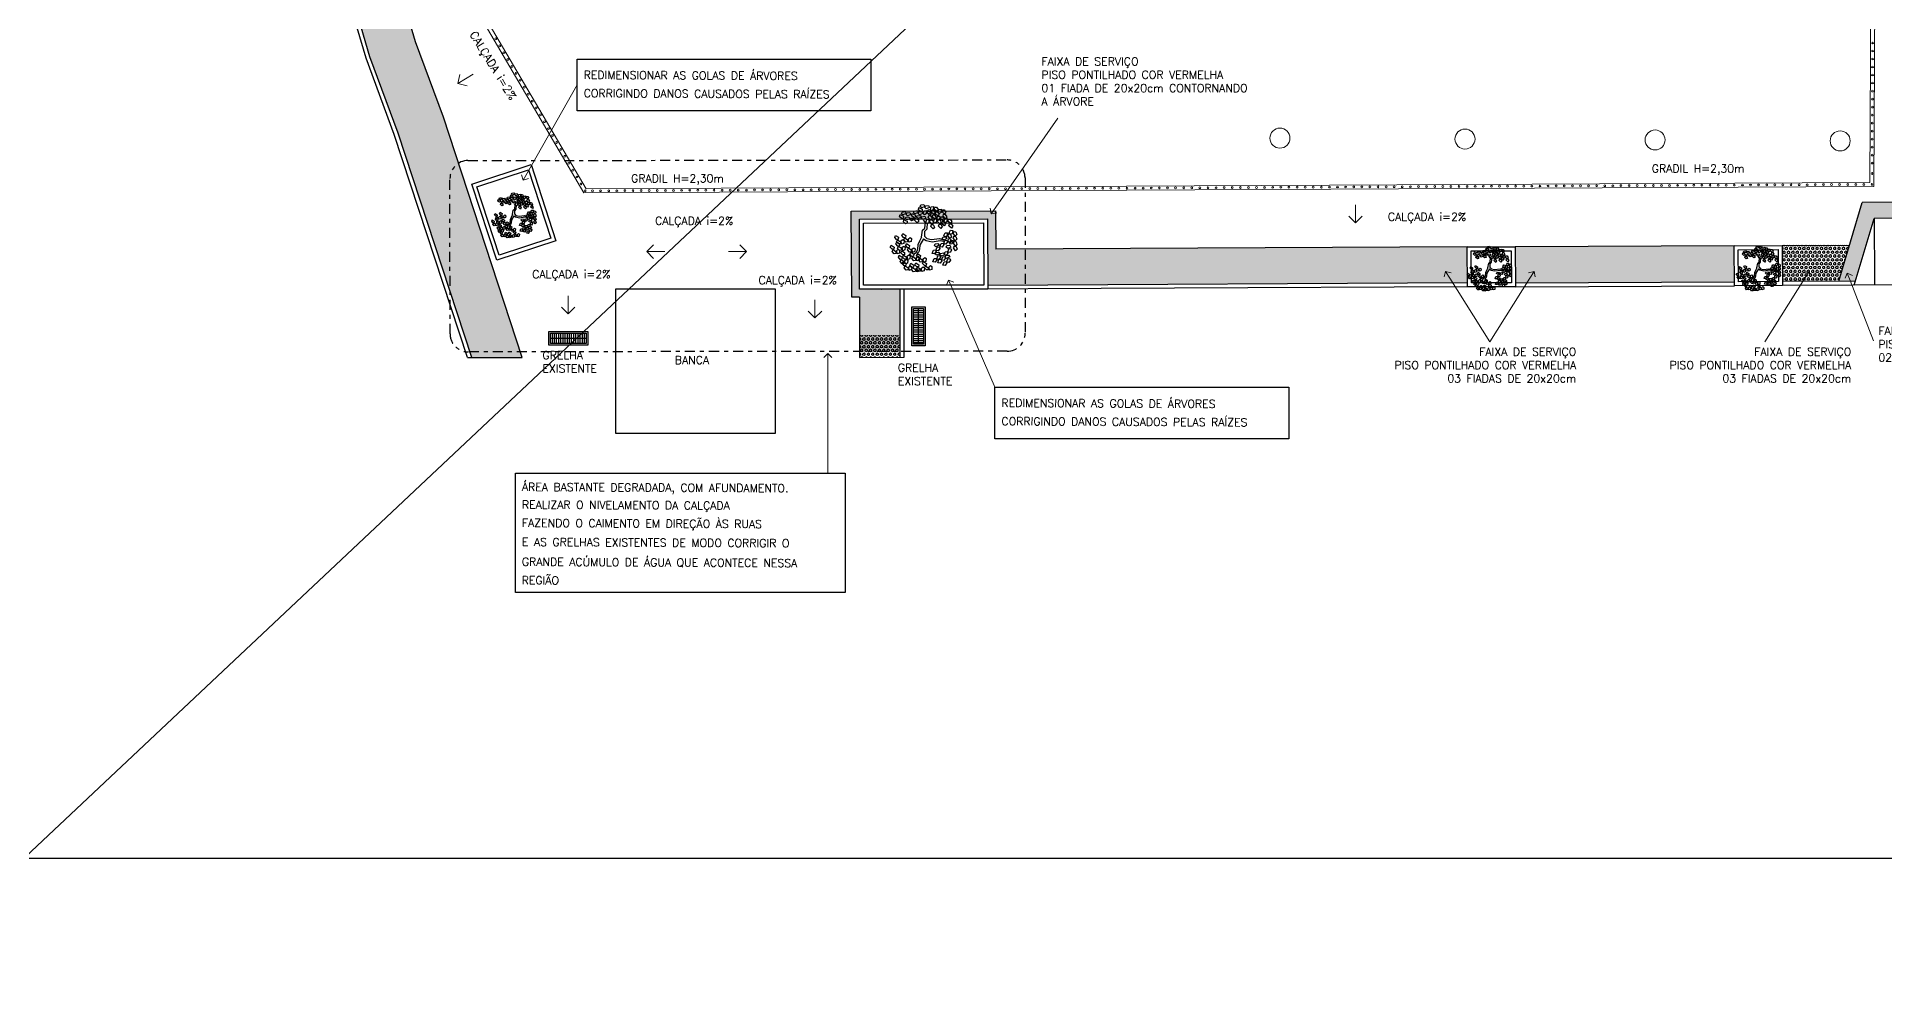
# Model space of a CAD drawing. Extents: x -1057 to 3416, y -340 to 4111.
# Drawn here: x -791.89 to -745.73, y 238.5 to 262.27 of the extents above; entities that cross this region are included whole.
import ezdxf

# ---------------------------------------------------------------- set-up
doc = ezdxf.new("R2010")
doc.units = 0
doc.header["$LTSCALE"] = 50
for name, pattern in [('CONTINU', [0]), ('DASHDOT', [1, 0.5, -0.25, 0, -0.25]), ('DGN Style 1', [0.003115, 5.18318e-06, -0.00311]), ('HIDDEN', [9.525, 6.35, -3.175])]:
    doc.linetypes.add(name, pattern=pattern)
doc.layers.add('0.1', color=8, linetype='Continuous', lineweight=13)
doc.layers.add('Margem A3', color=8, linetype='DGN Style 1', lineweight=0)
for name, color, linetype in [('HAC', 1, 'Continuous'), ('medir projeto', 6, 'Continuous'), ('OK', 96, 'Continuous')]:
    doc.layers.add(name, color=color, linetype=linetype)
doc.styles.add('60x100', font='romans.shx', dxfattribs={"height": 0.2})
doc.styles.add('80X50', font='romans.shx')
pattern_1 = [(90.064457, (-1173.70869, 88.651384), (-0.0549925784, -6.1866e-05), [0.03175, -0.0635]), (210.064457, (-1173.70869, 88.651384), (0.027549867, -0.047594037), [0.03175, -0.0635]), (150.064457, (-1173.708724, 88.683134), (-0.0274427115, -0.047655903), [0.03175, -0.0635])]
pattern_2 = [(90.064457, (-1168.03432, 119.854164), (-0.0549925784, -6.1866e-05), [0.03175, -0.0635]), (210.064457, (-1168.03432, 119.854164), (0.027549867, -0.047594037), [0.03175, -0.0635]), (150.064457, (-1168.034355, 119.885913), (-0.0274427115, -0.047655903), [0.03175, -0.0635])]

# ---------------------------------------------------------------- blocks, each defined once
blk = doc.blocks.new('L', base_point=(1.368, 0.591))
at = {"color": 3, "lineweight": -2}
for p, q in [((1.281, 0.65), (1.312, 0.675)), ((1.294, 0.6), (1.281, 0.65)), ((1.312, 0.675), (1.342, 0.621)), ((1.275, 0.567), (1.306, 0.592)), ((1.288, 0.517), (1.275, 0.567)), ((1.317, 0.508), (1.288, 0.517)), ((1.322, 0.591), (1.294, 0.6)), ((1.306, 0.592), (1.336, 0.538)), ((1.336, 0.538), (1.317, 0.508)), ((1.342, 0.621), (1.322, 0.591)), ((1.337, 0.489), (1.356, 0.548)), ((1.376, 0.484), (1.337, 0.489)), ((1.356, 0.548), (1.391, 0.554)), ((1.404, 0.527), (1.376, 0.484)), ((1.391, 0.554), (1.404, 0.527))]:
    blk.add_line(p, q, dxfattribs=at)
blk = doc.blocks.new('Árvore-13')
at = {"color": 3}
for p, q in [((-0.795, 0.302), (-0.961, 0.415)), ((-0.795, 0.406), (-0.953, 0.499)), ((-0.357, 0.349), (-0.795, 0.406)), ((-0.366, 0.227), (-0.795, 0.302)), ((-0.129, 0.105), (-0.366, 0.227)), ((-0.068, 0.19), (-0.357, 0.349)), ((-0.068, -0.036), (-0.129, 0.105)), ((0.029, 0.068), (-0.068, 0.19)), ((0.029, 0.068), (0.318, 0.331)), ((0.116, -0.055), (0.283, 0.133)), ((0.283, 0.133), (0.423, 0.284)), ((0.318, 0.331), (0.405, 0.537)), ((0.405, 0.537), (0.484, 0.659)), ((0.423, 0.284), (0.502, 0.509)), ((0.484, 0.659), (0.572, 0.715)), ((0.502, 0.509), (0.633, 0.668)), ((0.572, 0.715), (0.607, 0.819)), ((0.633, 0.668), (0.782, 0.715)), ((-0.296, -0.392), (-0.418, -0.693)), ((-0.199, -0.449), (-0.313, -0.74)), ((-0.313, -0.74), (-0.243, -0.89)), ((-0.147, -0.299), (-0.296, -0.392)), ((-0.05, -0.383), (-0.199, -0.449)), ((-0.068, -0.036), (-0.147, -0.299)), ((0.116, -0.055), (-0.05, -0.383))]:
    blk.add_line(p, q, dxfattribs=at)
at = {"color": 3, "xscale": 3.048, "yscale": 3.048, "zscale": 3.048}
for p, rotation in [((-1.303, 0.884), 347.8021081598379), ((-0.926, 0.959), 295.0165150851705), ((-0.716, 1.448), 295.0165150851705), ((-0.488, 1.26), 295.0165150851705), ((-0.348, 0.687), 295.0165150851705), ((-0.252, 1.138), 295.0165150851705), ((0.169, 1.448), 190.1248425347958), ((0.353, 0.95), 190.1248425347958), ((0.581, 1.401), 190.1248425347958), ((0.677, 0.781), 190.1248425347958), ((0.852, 1.344), 190.1248425347958), ((1.211, 1.147), 190.1248425347958), ((1.317, 0.753), 190.1248425347958), ((-1.443, 0.368), 347.8021081598379), ((-1.128, 0.415), 347.8021081598379), ((-0.848, 0.462), 295.0165150851705), ((0.765, 0.274), 190.1248425347958), ((0.8, -0.299), 190.1248425347958), ((1.124, 0.565), 190.1248425347958), ((1.203, -0.317), 190.1248425347958), ((1.246, 0.039), 190.1248425347958), ((1.579, 0.114), 190.1248425347958), ((-0.103, -0.899), 66.16076666471405), ((-0.015, -1.19), 66.16076666471405), ((0.502, -1.003), 66.16076666471405), ((-0.453, -1.397), 66.16076666471405), ((0.616, -1.322), 66.16076666471405)]:
    blk.add_blockref('L', p, dxfattribs=dict(at, rotation=rotation))
for p in [(-1.391, -0.308), (-1.233, -0.881), (-1.049, -0.533), (-0.874, -1.134), (-0.848, -0.449), (-0.672, -1.021), (-0.453, -1.04), (-0.445, -0.543)]:
    blk.add_blockref('L', p, dxfattribs=at)
blk = doc.blocks.new('_Open90')
at = {"color": 0, "linetype": 'ByBlock', "lineweight": -2}
for p, q in [((0, 0), (-1, 0)), ((-0.5, 0.5), (0, 0)), ((0, 0), (-0.5, -0.5))]:
    blk.add_line(p, q, dxfattribs=at)
blk = doc.blocks.new('A$C27293851')
at = {"layer": 'Margem A3', "color": 7, "linetype": 'CONTINU', "lineweight": -2}
for points in [[(0.336, 0.975), (0.336, 0), (0, 0), (0, 0.975)], [(0.295, 0.934), (0.295, 0.041), (0.041, 0.041), (0.041, 0.934)]]:
    blk.add_lwpolyline(points, close=True, dxfattribs=at)
at = {"layer": 'medir projeto', "color": 7, "linetype": 'CONTINU', "lineweight": -2}
for p, q in [((0.168, 0.041), (0.168, 0.934)), ((0.041, 0.881), (0.295, 0.881)), ((0.041, 0.827), (0.295, 0.827)), ((0.041, 0.773), (0.295, 0.773)), ((0.041, 0.72), (0.295, 0.72)), ((0.041, 0.666), (0.295, 0.666)), ((0.041, 0.613), (0.295, 0.613)), ((0.041, 0.559), (0.295, 0.559)), ((0.041, 0.506), (0.295, 0.506)), ((0.041, 0.452), (0.295, 0.452)), ((0.041, 0.398), (0.295, 0.398)), ((0.041, 0.345), (0.295, 0.345)), ((0.041, 0.291), (0.295, 0.291)), ((0.041, 0.238), (0.295, 0.238)), ((0.041, 0.184), (0.295, 0.184)), ((0.041, 0.131), (0.295, 0.131)), ((0.041, 0.077), (0.295, 0.077))]:
    blk.add_line(p, q, dxfattribs=at)

msp = doc.modelspace()

# ---------------------------------------------------------------- hatches: boundary and pattern name
at = {"layer": 'HAC'}
h = msp.add_hatch(dxfattribs=at)
h.set_pattern_fill('HEX', color=256, scale=0.01, angle=90.0645, style=0)
h.set_pattern_definition(pattern_1)
h.paths.add_polyline_path([(-782.432, 262.145), (-783.695, 266.47), (-784.238, 270.497), (-784.486, 273.221), (-785.08, 273.167), (-785.083, 273.138), (-785.158, 273.112), (-785.197, 273.156), (-785.206, 273.156), (-785.21, 273.115), (-785.272, 273.094), (-785.267, 273.144), (-785.275, 273.149), (-785.33, 273.144), (-785.337, 273.129), (-785.336, 273.126), (-785.353, 273.137), (-785.357, 273.103), (-785.385, 273.098), (-785.417, 273.136), (-785.496, 273.109), (-785.512, 273.128), (-785.681, 273.112), (-785.433, 270.39), (-784.958, 266.867), (-784.65, 266.913), (-784.638, 266.983), (-784.618, 267.028), (-784.585, 267.065), (-784.545, 267.093), (-784.472, 267.117), (-784.402, 267.105), (-784.357, 267.085), (-784.32, 267.052), (-784.292, 267.011), (-784.268, 266.939), (-784.28, 266.869), (-784.3, 266.824), (-784.333, 266.787), (-784.374, 266.759), (-784.446, 266.735), (-784.516, 266.747), (-784.561, 266.767), (-784.598, 266.8), (-784.639, 266.859), (-784.952, 266.823), (-784.87, 266.213), (-783.572, 261.768), (-782.866, 259.862), (-781.025, 254.258), (-779.762, 254.258), (-781.733, 260.258)])
h = msp.add_hatch(dxfattribs=at)
h.set_pattern_fill('HEX', color=256, scale=0.01, angle=90.0645, style=0)
h.set_pattern_definition(pattern_1)
h.paths.add_polyline_path([(-745.98, 257.732), (-740.23, 257.761), (-739.779, 256.191), (-739.365, 256.193), (-739.365, 256.196), (-739.929, 258.162), (-746.279, 258.13), (-746.863, 256.16), (-746.446, 256.161)])
h.paths.add_polyline_path([(-743.356, 256.106), (-743.347, 257.996), (-743.647, 257.998), (-743.656, 256.107)], flags=9)
h = msp.add_hatch(dxfattribs=at)
h.set_pattern_fill('HEX', color=256, scale=0.01, angle=90.0645, style=0)
h.set_pattern_definition(pattern_2)
h.paths.add_polyline_path([(-767.196, 256.962), (-767.931, 256.959), (-767.935, 257.918), (-771.54, 257.913), (-771.53, 255.761), (-771.331, 255.761), (-771.331, 254.407), (-770.331, 254.408), (-770.331, 255.955), (-770.781, 255.953), (-771.331, 255.961), (-771.331, 255.961), (-771.339, 257.713), (-768.134, 257.718), (-768.126, 256.058), (-767.196, 256.062)])
h = msp.add_hatch(dxfattribs=at)
h.set_pattern_fill('HEX', color=256, scale=0.01, angle=90.0645, style=0)
h.set_pattern_definition(pattern_2)
h.paths.add_polyline_path([(-767.196, 256.962), (-767.196, 256.062), (-756.142, 256.118), (-756.143, 256.319), (-756.151, 256.329), (-756.143, 256.346), (-756.149, 257.018)])
h = msp.add_hatch(dxfattribs=at)
h.set_pattern_fill('HEX', color=256, scale=0.01, angle=90.0645, style=0)
h.set_pattern_definition(pattern_1)
h.paths.add_polyline_path([(-754.949, 257.022), (-754.942, 256.122), (-749.473, 256.149), (-749.477, 257.049)])
h = msp.add_hatch(dxfattribs=at)
h.set_pattern_fill('HEX', color=256, scale=0.01, angle=90.0645, style=0)
h.set_pattern_definition(pattern_1)
h.paths.add_polyline_path([(-746.596, 257.062), (-748.277, 257.053), (-748.273, 256.153), (-746.863, 256.16)])
h = msp.add_hatch(dxfattribs=at)
h.set_pattern_fill('HEX', color=256, scale=0.01, angle=90.0645, style=0)
h.set_pattern_definition(pattern_2)
h.paths.add_polyline_path([(-770.331, 254.261), (-770.331, 254.816), (-771.331, 254.814), (-771.331, 254.257)])

# ---------------------------------------------------------------- linework, layer by layer
at = {"layer": '0.1', "color": 8}
for p, q in [((-781.978, 264.758), (-778.221, 258.37)), ((-781.881, 264.789), (-778.164, 258.47)), ((-746.056, 264.264), (-746.084, 258.631)), ((-745.956, 264.264), (-745.984, 258.532)), ((-780.988, 261.336), (-781.372, 261.1)), ((-781.372, 261.1), (-781.319, 261.33)), ((-781.372, 261.1), (-781.143, 261.043)), ((-778.221, 258.37), (-745.984, 258.532)), ((-778.164, 258.47), (-746.084, 258.631)), ((-758.94, 258.069), (-758.94, 257.618)), ((-758.94, 257.618), (-759.108, 257.784)), ((-758.94, 257.618), (-758.772, 257.784)), ((-776.646, 256.9), (-776.481, 257.068)), ((-776.196, 256.9), (-776.646, 256.9)), ((-776.646, 256.9), (-776.481, 256.732)), ((-774.61, 256.9), (-774.159, 256.9)), ((-774.159, 256.9), (-774.325, 257.068)), ((-774.159, 256.9), (-774.325, 256.732)), ((-778.616, 255.798), (-778.616, 255.347)), ((-778.616, 255.347), (-778.784, 255.512)), ((-778.616, 255.347), (-778.448, 255.512)), ((-772.448, 255.244), (-772.616, 255.409)), ((-772.448, 255.695), (-772.448, 255.244)), ((-772.448, 255.244), (-772.28, 255.409))]:
    msp.add_line(p, q, dxfattribs=at)
at = {"layer": '0.1', "color": 7}
for points in [[(-779.642, 258.861), (-778.39, 261.067)], [(-767.927, 258.01), (-766.375, 260.237)], [(-756.584, 256.237), (-755.584, 254.643)], [(-754.584, 256.237), (-755.584, 254.643)], [(-747.712, 256.237), (-748.712, 254.643)], [(-769.028, 256.007), (-767.943, 253.498)], [(-746.578, 256.178), (-745.997, 254.669)], [(-772.128, 254.151), (-772.127, 251.367)]]:
    msp.add_lwpolyline(points, dxfattribs=at)
at = {"layer": '0.1', "color": 8}
for centre, radius in [((-780.426, 262.217), 0.0225), ((-780.325, 262.045), 0.0225), ((-780.223, 261.872), 0.0225), ((-780.122, 261.7), 0.0225), ((-746.019, 261.714), 0.0225), ((-746.018, 261.914), 0.0225), ((-746.017, 262.114), 0.0225), ((-780.02, 261.527), 0.0225), ((-779.919, 261.354), 0.0225), ((-746.021, 261.314), 0.0225), ((-746.02, 261.514), 0.0225), ((-779.817, 261.182), 0.0225), ((-779.715, 261.009), 0.0225), ((-779.614, 260.837), 0.0225), ((-746.022, 260.914), 0.0225), ((-746.021, 261.114), 0.0225), ((-779.512, 260.664), 0.0225), ((-779.411, 260.492), 0.0225), ((-779.309, 260.319), 0.0225), ((-746.025, 260.314), 0.0225), ((-746.024, 260.514), 0.0225), ((-746.023, 260.714), 0.0225), ((-779.208, 260.146), 0.0225), ((-779.106, 259.974), 0.0225), ((-760.828, 259.737), 0.25), ((-756.204, 259.714), 0.25), ((-751.454, 259.691), 0.25), ((-746.829, 259.668), 0.25), ((-746.027, 259.914), 0.0225), ((-746.026, 260.114), 0.0225), ((-779.005, 259.801), 0.0225), ((-778.903, 259.629), 0.0225), ((-778.802, 259.456), 0.0225), ((-746.029, 259.514), 0.0225), ((-746.028, 259.714), 0.0225), ((-778.7, 259.283), 0.0225), ((-778.599, 259.111), 0.0225), ((-778.497, 258.938), 0.0225), ((-746.031, 259.114), 0.0225), ((-746.03, 259.314), 0.0225), ((-778.396, 258.766), 0.0225), ((-778.294, 258.593), 0.0225), ((-769.508, 258.464), 0.0225), ((-769.305, 258.465), 0.0225), ((-769.103, 258.466), 0.0225), ((-768.901, 258.467), 0.0225), ((-768.698, 258.468), 0.0225), ((-768.496, 258.469), 0.0225), ((-768.294, 258.47), 0.0225), ((-768.091, 258.471), 0.0225), ((-767.889, 258.472), 0.0225), ((-767.686, 258.473), 0.0225), ((-767.484, 258.474), 0.0225), ((-767.282, 258.475), 0.0225), ((-767.079, 258.476), 0.0225), ((-766.877, 258.477), 0.0225), ((-766.675, 258.478), 0.0225), ((-766.472, 258.479), 0.0225), ((-766.27, 258.48), 0.0225), ((-766.068, 258.481), 0.0225), ((-765.865, 258.482), 0.0225), ((-765.663, 258.483), 0.0225), ((-765.46, 258.484), 0.0225), ((-765.258, 258.485), 0.0225), ((-765.056, 258.486), 0.0225), ((-764.853, 258.487), 0.0225), ((-764.651, 258.488), 0.0225), ((-764.449, 258.489), 0.0225), ((-764.246, 258.49), 0.0225), ((-764.044, 258.491), 0.0225), ((-763.842, 258.492), 0.0225), ((-763.639, 258.493), 0.0225), ((-763.437, 258.494), 0.0225), ((-763.234, 258.495), 0.0225), ((-763.032, 258.496), 0.0225), ((-762.83, 258.497), 0.0225), ((-762.627, 258.498), 0.0225), ((-762.425, 258.499), 0.0225), ((-762.223, 258.5), 0.0225), ((-762.02, 258.501), 0.0225), ((-761.818, 258.502), 0.0225), ((-761.616, 258.503), 0.0225), ((-761.413, 258.504), 0.0225), ((-761.211, 258.505), 0.0225), ((-761.008, 258.507), 0.0225), ((-760.806, 258.508), 0.0225), ((-760.604, 258.509), 0.0225), ((-760.401, 258.51), 0.0225), ((-760.199, 258.511), 0.0225), ((-759.997, 258.512), 0.0225), ((-759.794, 258.513), 0.0225), ((-759.592, 258.514), 0.0225), ((-759.39, 258.515), 0.0225), ((-759.187, 258.516), 0.0225), ((-758.985, 258.517), 0.0225), ((-758.782, 258.518), 0.0225), ((-758.58, 258.519), 0.0225), ((-758.378, 258.52), 0.0225), ((-758.175, 258.521), 0.0225), ((-757.973, 258.522), 0.0225), ((-757.771, 258.523), 0.0225), ((-757.568, 258.524), 0.0225), ((-757.366, 258.525), 0.0225), ((-757.164, 258.526), 0.0225), ((-756.961, 258.527), 0.0225), ((-756.759, 258.528), 0.0225), ((-756.556, 258.529), 0.0225), ((-756.354, 258.53), 0.0225), ((-756.152, 258.531), 0.0225), ((-755.949, 258.532), 0.0225), ((-755.747, 258.533), 0.0225), ((-755.545, 258.534), 0.0225), ((-755.342, 258.535), 0.0225), ((-755.14, 258.536), 0.0225), ((-754.938, 258.537), 0.0225), ((-754.735, 258.538), 0.0225), ((-754.533, 258.539), 0.0225), ((-754.33, 258.54), 0.0225), ((-754.128, 258.541), 0.0225), ((-753.926, 258.542), 0.0225), ((-753.723, 258.543), 0.0225), ((-753.521, 258.544), 0.0225), ((-753.319, 258.545), 0.0225), ((-753.116, 258.546), 0.0225), ((-752.914, 258.547), 0.0225), ((-752.712, 258.548), 0.0225), ((-752.509, 258.549), 0.0225), ((-752.307, 258.55), 0.0225), ((-752.104, 258.551), 0.0225), ((-751.902, 258.552), 0.0225), ((-751.7, 258.553), 0.0225), ((-751.497, 258.554), 0.0225), ((-751.295, 258.555), 0.0225), ((-751.093, 258.556), 0.0225), ((-750.89, 258.557), 0.0225), ((-750.688, 258.558), 0.0225), ((-750.486, 258.559), 0.0225), ((-750.283, 258.56), 0.0225), ((-750.081, 258.561), 0.0225), ((-749.878, 258.562), 0.0225), ((-749.676, 258.563), 0.0225), ((-749.474, 258.564), 0.0225), ((-749.271, 258.565), 0.0225), ((-749.069, 258.566), 0.0225), ((-748.867, 258.567), 0.0225), ((-748.664, 258.568), 0.0225), ((-748.462, 258.569), 0.0225), ((-748.26, 258.57), 0.0225), ((-748.057, 258.572), 0.0225), ((-747.855, 258.573), 0.0225), ((-747.652, 258.574), 0.0225), ((-747.45, 258.575), 0.0225), ((-747.248, 258.576), 0.0225), ((-747.045, 258.577), 0.0225), ((-746.843, 258.578), 0.0225), ((-746.641, 258.579), 0.0225), ((-746.438, 258.58), 0.0225), ((-746.236, 258.581), 0.0225), ((-746.034, 258.581), 0.0225), ((-746.033, 258.854), 0.0225), ((-778.193, 258.421), 0.0225), ((-778.007, 258.421), 0.0225), ((-777.805, 258.422), 0.0225), ((-777.602, 258.423), 0.0225), ((-777.4, 258.424), 0.0225), ((-777.197, 258.425), 0.0225), ((-776.995, 258.426), 0.0225), ((-776.793, 258.427), 0.0225), ((-776.59, 258.428), 0.0225), ((-776.388, 258.429), 0.0225), ((-776.186, 258.43), 0.0225), ((-775.983, 258.431), 0.0225), ((-775.781, 258.432), 0.0225), ((-775.579, 258.433), 0.0225), ((-775.376, 258.434), 0.0225), ((-775.174, 258.435), 0.0225), ((-774.971, 258.436), 0.0225), ((-774.769, 258.437), 0.0225), ((-774.567, 258.438), 0.0225), ((-774.364, 258.439), 0.0225), ((-774.162, 258.44), 0.0225), ((-773.96, 258.442), 0.0225), ((-773.757, 258.443), 0.0225), ((-773.555, 258.444), 0.0225), ((-773.353, 258.445), 0.0225), ((-773.15, 258.446), 0.0225), ((-772.948, 258.447), 0.0225), ((-772.745, 258.448), 0.0225), ((-772.543, 258.449), 0.0225), ((-772.341, 258.45), 0.0225), ((-772.138, 258.451), 0.0225), ((-771.936, 258.452), 0.0225), ((-771.734, 258.453), 0.0225), ((-771.531, 258.454), 0.0225), ((-771.329, 258.455), 0.0225), ((-771.127, 258.456), 0.0225), ((-770.924, 258.457), 0.0225), ((-770.722, 258.458), 0.0225), ((-770.52, 258.459), 0.0225), ((-770.317, 258.46), 0.0225), ((-770.115, 258.461), 0.0225), ((-769.912, 258.462), 0.0225), ((-769.71, 258.463), 0.0225)]:
    msp.add_circle(centre, radius, dxfattribs=at)
at = {"layer": 'Margem A3', "color": 7, "linetype": 'CONTINU', "lineweight": -2}
for p, q in [((-782.432, 262.145), (-783.695, 266.47)), ((-783.667, 261.737), (-784.97, 266.2)), ((-783.571, 261.765), (-784.87, 266.213)), ((-782.961, 259.829), (-783.667, 261.737)), ((-782.867, 259.864), (-783.573, 261.771)), ((-781.733, 260.258), (-782.432, 262.145)), ((-779.762, 254.258), (-781.733, 260.258)), ((-781.131, 254.258), (-782.961, 259.829)), ((-781.025, 254.258), (-782.866, 259.861)), ((-746.863, 256.16), (-746.279, 258.13)), ((-739.929, 258.162), (-746.279, 258.13)), ((-746.475, 256.061), (-745.98, 257.732)), ((-740.23, 257.761), (-745.98, 257.732)), ((-745.98, 257.732), (-745.972, 256.166)), ((-768.131, 256.958), (-768.131, 256.958)), ((-756.149, 257.018), (-767.931, 256.959)), ((-749.477, 257.049), (-754.949, 257.022)), ((-748.277, 257.053), (-746.596, 257.062)), ((-770.778, 255.953), (-771.331, 255.961)), ((-771.331, 255.761), (-771.331, 254.257)), ((-756.141, 256.018), (-770.784, 255.953)), ((-770.331, 255.961), (-770.331, 254.257)), ((-770.231, 255.961), (-770.231, 254.257)), ((-756.142, 256.118), (-768.126, 256.058)), ((-754.941, 256.122), (-749.473, 256.149)), ((-754.941, 256.022), (-749.473, 256.049)), ((-746.455, 256.161), (-748.274, 256.153)), ((-739.147, 256.094), (-748.273, 256.053)), ((-745.973, 256.163), (-745.973, 256.063))]:
    msp.add_line(p, q, dxfattribs=at)
for points in [[(-781.026, 258.588), (-779.544, 259.074), (-778.92, 257.174), (-780.402, 256.688), (-781.026, 258.588)], [(-780.9, 258.524), (-779.608, 258.948), (-779.046, 257.238), (-780.339, 256.814), (-780.9, 258.524)], [(-771.331, 255.761), (-771.53, 255.761), (-771.54, 257.913), (-767.935, 257.918), (-767.931, 256.959)], [(-771.331, 255.961), (-771.339, 257.713), (-768.134, 257.718), (-768.126, 255.965), (-771.331, 255.961)], [(-771.232, 256.062), (-771.238, 257.614), (-768.233, 257.617), (-768.227, 256.065), (-771.232, 256.062)], [(-756.141, 256.018), (-756.149, 257.018), (-754.949, 257.022), (-754.941, 256.022), (-756.141, 256.018)], [(-756.042, 256.119), (-756.048, 256.919), (-755.048, 256.921), (-755.042, 256.121), (-756.042, 256.119)], [(-749.473, 256.049), (-749.477, 257.049), (-748.277, 257.053), (-748.273, 256.053), (-749.473, 256.049)], [(-749.373, 256.149), (-749.377, 256.949), (-748.377, 256.953), (-748.373, 256.153), (-749.373, 256.149)]]:
    msp.add_lwpolyline(points, dxfattribs=at)
msp.add_lwpolyline([(-773.433, 252.361), (-773.433, 255.961), (-777.433, 255.961), (-777.433, 252.361)], close=True, dxfattribs=at)
at = {"layer": 'medir projeto', "color": 5, "linetype": 'CONTINU', "lineweight": -2}
msp.add_line((-843.433, 193.56), (-655.722, 370.163), dxfattribs=at)
at = {"layer": 'medir projeto', "color": 7, "linetype": 'CONTINU', "lineweight": -2}
for p, q in [((-781.131, 254.258), (-779.762, 254.258)), ((-771.331, 254.257), (-770.231, 254.262))]:
    msp.add_line(p, q, dxfattribs=at)
for points in [[(-807.083, 332.262), (-663.532, 332.262), (-663.532, 241.736), (-807.083, 241.736)], [(-778.39, 261.713), (-771.048, 261.713), (-771.048, 260.42), (-778.39, 260.42)], [(-767.95, 253.516), (-760.608, 253.516), (-760.608, 252.224), (-767.95, 252.224)], [(-779.934, 251.367), (-771.694, 251.367), (-771.694, 248.386), (-779.934, 248.386)]]:
    msp.add_lwpolyline(points, close=True, dxfattribs=at)
at = {"layer": 'medir projeto', "color": 6, "linetype": 'DASHDOT', "lineweight": -2, "ltscale": 0.01}
msp.add_lwpolyline([(-767.646, 254.411), (-781.115, 254.396, -0.414261), (-781.567, 254.847), (-781.57, 258.726, -0.414166), (-781.119, 259.177), (-767.649, 259.192, -0.414261), (-767.198, 258.742), (-767.195, 254.863, -0.414166)], format="xyb", close=True, dxfattribs=at)

# ---------------------------------------------------------------- block references
at = {"layer": '0.1', "color": 7}
for p, xscale, yscale, zscale, rotation in [((-779.741, 258.687), 0.2, 0.2, 0.2, 240.4215934749369), ((-768.041, 257.846), 0.2, 0.2, 0.2, 235.1227406938816), ((-769.107, 256.191), 0.2000000000000001, 0.2000000000000001, 0.2000000000000001, 113.3715282882735), ((-756.69, 256.406), 0.2, 0.2, 0.2, 122.09840074002), ((-754.478, 256.406), 0.2, 0.2, 0.2, 57.90159925997998), ((-747.606, 256.406), 0.2, 0.2, 0.2, 57.90159925997998), ((-746.65, 256.364), 0.2, 0.2, 0.2, 111.0519024001029), ((-772.128, 254.351), 0.2, 0.2, 0.2, 90.02906514601882)]:
    msp.add_blockref('_Open90', p, dxfattribs=dict(at, xscale=xscale, yscale=yscale, zscale=zscale, rotation=rotation))
at = {"layer": 'medir projeto', "color": 7, "linetype": 'CONTINU', "lineweight": -2}
msp.add_blockref('A$C27293851', (-770.027, 254.549), dxfattribs=at)
at = {"layer": 'medir projeto', "color": 7, "linetype": 'CONTINU', "lineweight": -2, "rotation": 270}
msp.add_blockref('A$C27293851', (-779.096, 254.903), dxfattribs=at)
at = {"layer": 'OK', "color": 3, "linetype": 'HIDDEN'}
for p, xscale, yscale, zscale, rotation in [((-779.968, 257.82), 0.3107660917594164, 0.3107660917594164, 0.3107660917594164, 196.6362105508731), ((-769.728, 257.256), 0.4661491376391244, 0.4661491376391244, 0.4661491376391244, 196.6362105508732), ((-755.592, 256.491), 0.3107660917594164, 0.3107660917594164, 0.3107660917594164, 196.6362105508731), ((-748.871, 256.493), 0.3107660917594164, 0.3107660917594164, 0.3107660917594164, 196.6362105508731)]:
    msp.add_blockref('Árvore-13', p, dxfattribs=dict(at, xscale=xscale, yscale=yscale, zscale=zscale, rotation=rotation))

# ---------------------------------------------------------------- texts
at = {"layer": '0.1', "color": 7, "style": '80X50'}
for s, rotation, p in [('CALÇADA i=2%%%', 301.579, (-781.084, 262.33)), ('REDIMENSIONAR AS GOLAS DE ÁRVORES', 359.7175, (-778.228, 261.218)), ('CORRIGINDO DANOS CAUSADOS PELAS RAÍZES', 359.7175, (-778.228, 260.761)), ('REDIMENSIONAR AS GOLAS DE ÁRVORES', 359.7175, (-767.788, 253.021)), ('CORRIGINDO DANOS CAUSADOS PELAS RAÍZES', 359.7175, (-767.788, 252.564)), ('ÁREA BASTANTE DEGRADADA, COM AFUNDAMENTO.', 359.7175, (-779.772, 250.921)), ('REALIZAR O NIVELAMENTO DA CALÇADA ', 359.7175, (-779.772, 250.479)), ('FAZENDO O CAIMENTO EM DIREÇÃO ÀS RUAS', 359.7175, (-779.772, 250.022)), ('E AS GRELHAS EXISTENTES DE MODO CORRIGIR O', 359.7175, (-779.772, 249.546)), ('GRANDE ACÚMULO DE ÁGUA QUE ACONTECE NESSA ', 359.7175, (-779.772, 249.051)), ('REGIÃO', 359.7175, (-779.778, 248.589))]:
    msp.add_text(s, height=0.2, rotation=rotation, dxfattribs=at).set_placement(p)
at = {"layer": '0.1', "color": 7}
for s, style, p in [('GRADIL H=2,30m', '80X50', (-751.536, 258.877)), ('GRADIL H=2,30m', '80X50', (-777.042, 258.632)), ('CALÇADA i=2%%%', '80X50', (-776.444, 257.572)), ('CALÇADA i=2%%%', '80X50', (-758.131, 257.672)), ('CALÇADA i=2%%%', '80X50', (-779.513, 256.236)), ('CALÇADA i=2%%%', '80X50', (-773.858, 256.088)), ('GRELHA', '60x100', (-779.258, 254.212)), ('EXISTENTE', '60x100', (-779.258, 253.879)), ('BANCA', '60x100', (-775.95, 254.092)), ('GRELHA', '60x100', (-770.377, 253.9)), ('EXISTENTE', '60x100', (-770.377, 253.566))]:
    msp.add_text(s, height=0.2, dxfattribs=dict(at, style=style)).set_placement(p)
at = {"layer": '0.1', "color": 7, "char_height": 0.2, "style": '60x100'}
for s, insert, attachment_point in [('FAIXA DE SERVIÇO\\PPISO PONTILHADO COR VERMELHA \\P01 FIADA DE 20x20cm CONTORNANDO\\PA ÁRVORE', (-766.788, 261.754), 1), ('FAIXA DE SERVIÇO\\PPISO PONTILHADO COR VERMELHA \\P02 FIADAS DE 20x20cm AO REDOR DA RAMPA', (-745.875, 255.019), 1), ('FAIXA DE SERVIÇO\\PPISO PONTILHADO COR VERMELHA \\P03 FIADAS DE 20x20cm', (-753.423, 254.498), 3), ('FAIXA DE SERVIÇO\\PPISO PONTILHADO COR VERMELHA \\P03 FIADAS DE 20x20cm', (-746.55, 254.498), 3)]:
    msp.add_mtext(s, dxfattribs=dict(at, insert=insert, attachment_point=attachment_point))

doc.saveas('drawing.dxf')
